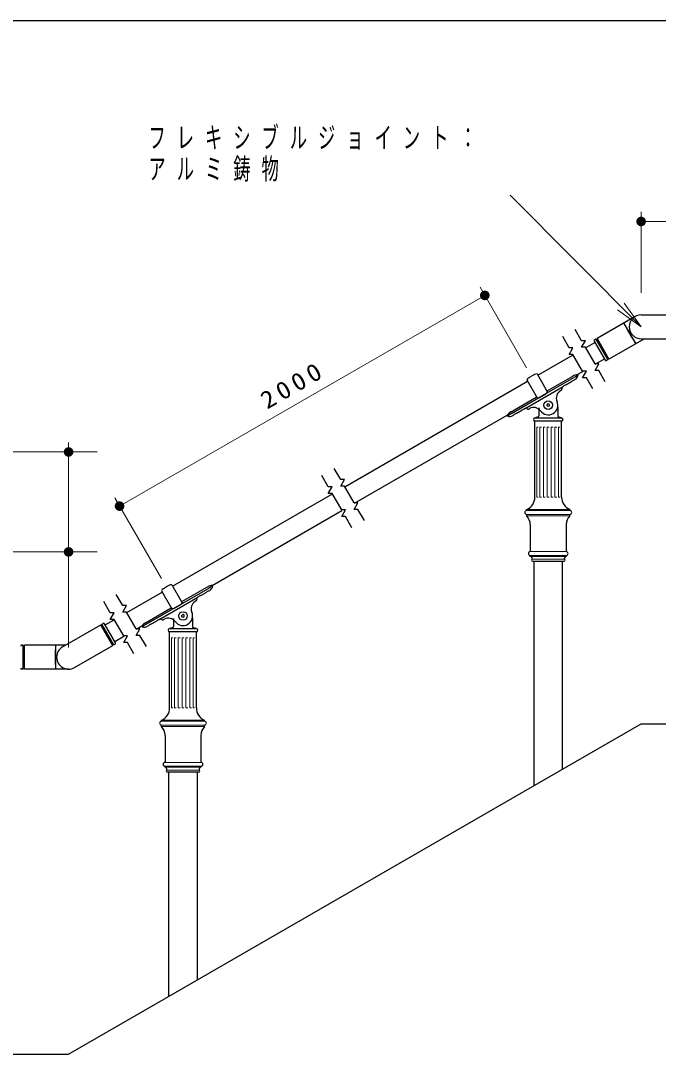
# Model space of a CAD drawing. Units: millimetres on the paper, scale 1:20. Extents: x -365 to 0, y 0 to 257.
# Drawn here: x -129.2 to -62.7, y 149 to 257 of the extents above; entities that cross this region are included whole.
import ezdxf

# ---------------------------------------------------------------- set-up
doc = ezdxf.new("R2010")
doc.units = ezdxf.units.MM
doc.layers.add('1_20', color=3, linetype='Continuous', lineweight=25)
doc.layers.add('NAKAMURA図枠', color=7, linetype='Continuous', lineweight=13)
doc.styles.add('ＭＳ ゴシック', font='')
doc.styles.get('ＭＳ ゴシック').set_extended_font_data('MS Gothic')

# ---------------------------------------------------------------- blocks, each defined once
blk = doc.blocks.new('filled_dot')
at = {"color": 0, "linetype": 'Continuous', "lineweight": -2, "const_width": 1.25}
blk.add_lwpolyline([(-0.625, 0, 1), (0.625, 0, 1)], format="xyb", close=True, dxfattribs=at)
blk = doc.blocks.new('open_arrow')
at = {"color": 0, "linetype": 'Continuous', "lineweight": -2}
blk.add_lwpolyline([(7.5, 1.25), (0, 0), (7.5, -1.25)], dxfattribs=at)

msp = doc.modelspace()

# ---------------------------------------------------------------- linework, layer by layer
at = {"layer": '1_20', "color": 7, "lineweight": 13}
for p, q in [((-64.455, 225.017), (-78.146, 238.753)), ((-64.455, 228.567), (-64.455, 237.017)), ((-64.455, 236.017), (-34.455, 236.017)), ((-76.412, 220.727), (-81.28, 229.16)), ((-118.921, 206.273), (-80.78, 228.294)), ((-74.155, 215.519), (-75.551, 215.519)), ((-74.155, 215.469), (-75.551, 215.469)), ((-72.76, 215.169), (-75.551, 215.169)), ((-72.76, 215.519), (-74.155, 215.519)), ((-72.76, 215.469), (-74.155, 215.469)), ((-75.214, 214.519), (-75.362, 214.519)), ((-75.362, 207.219), (-75.362, 214.519)), ((-74.859, 214.519), (-75.038, 214.519)), ((-75.038, 214.519), (-75.038, 207.219)), ((-74.466, 214.519), (-74.661, 214.519)), ((-74.661, 207.219), (-74.661, 214.519)), ((-74.055, 214.519), (-74.255, 214.519)), ((-74.255, 214.519), (-74.255, 207.219)), ((-73.845, 214.519), (-73.65, 214.519)), ((-73.845, 207.219), (-73.845, 214.519)), ((-73.451, 214.519), (-73.273, 214.519)), ((-73.451, 207.219), (-73.451, 214.519)), ((-73.097, 214.519), (-72.949, 214.519)), ((-73.097, 214.519), (-73.097, 207.219)), ((-124.246, 202.497), (-124.246, 212.936)), ((-229.746, 211.936), (-121.246, 211.936)), ((-114.552, 198.706), (-119.421, 207.139)), ((-75.362, 207.219), (-75.214, 207.219)), ((-75.038, 207.219), (-74.859, 207.219)), ((-74.661, 207.219), (-74.466, 207.219)), ((-74.255, 207.219), (-74.055, 207.219)), ((-73.845, 207.219), (-73.65, 207.219)), ((-73.451, 207.219), (-73.273, 207.219)), ((-72.949, 207.219), (-73.097, 207.219)), ((-76.405, 205.919), (-71.905, 205.919)), ((-71.905, 205.819), (-76.405, 205.819)), ((-71.905, 205.419), (-76.405, 205.419)), ((-71.905, 205.269), (-76.405, 205.269)), ((-124.246, 191.497), (-124.246, 202.497)), ((-151.78, 201.497), (-121.246, 201.497)), ((-72.28, 201.519), (-76.03, 201.519)), ((-72.28, 201.119), (-76.03, 201.119)), ((-76.03, 201.019), (-72.28, 201.019)), ((-75.805, 200.719), (-72.505, 200.719)), ((-112.296, 193.499), (-113.691, 193.499)), ((-112.296, 193.449), (-113.691, 193.449)), ((-110.9, 193.499), (-112.296, 193.499)), ((-110.9, 193.449), (-112.296, 193.449)), ((-110.9, 193.149), (-113.691, 193.149)), ((-113.502, 185.199), (-113.502, 192.499)), ((-113.354, 192.499), (-113.502, 192.499)), ((-113.178, 192.499), (-113.178, 185.199)), ((-113, 192.499), (-113.178, 192.499)), ((-112.801, 185.199), (-112.801, 192.499)), ((-112.606, 192.499), (-112.801, 192.499)), ((-112.396, 192.499), (-112.396, 185.199)), ((-112.196, 192.499), (-112.396, 192.499)), ((-111.985, 185.199), (-111.985, 192.499)), ((-111.985, 192.499), (-111.791, 192.499)), ((-111.592, 185.199), (-111.592, 192.499)), ((-111.592, 192.499), (-111.413, 192.499)), ((-111.237, 192.499), (-111.237, 185.199)), ((-111.237, 192.499), (-111.089, 192.499)), ((-113.502, 185.199), (-113.354, 185.199)), ((-113.178, 185.199), (-113, 185.199)), ((-112.801, 185.199), (-112.606, 185.199)), ((-112.396, 185.199), (-112.196, 185.199)), ((-111.985, 185.199), (-111.791, 185.199)), ((-111.592, 185.199), (-111.413, 185.199)), ((-111.089, 185.199), (-111.237, 185.199)), ((-114.546, 183.899), (-110.046, 183.899)), ((-110.046, 183.799), (-114.546, 183.799)), ((-110.046, 183.399), (-114.546, 183.399)), ((-110.046, 183.249), (-114.546, 183.249)), ((-110.421, 179.499), (-114.171, 179.499)), ((-110.421, 179.099), (-114.171, 179.099)), ((-114.171, 178.999), (-110.421, 178.999)), ((-113.946, 178.699), (-110.646, 178.699))]:
    msp.add_line(p, q, dxfattribs=at)
at = {"layer": '1_20'}
for p, q in [((-65.08, 226.1), (-69.064, 223.8)), ((-64.455, 226.267), (-59.855, 226.267)), ((-64.999, 223.26), (-66.249, 225.425)), ((-69.194, 223.725), (-69.324, 223.65)), ((-69.194, 223.725), (-67.944, 221.56)), ((-69.064, 223.8), (-67.814, 221.635)), ((-64.12, 223.767), (-67.814, 221.635)), ((-64.455, 223.767), (-59.855, 223.767)), ((-70.249, 222.827), (-69.285, 223.383)), ((-69.36, 223.513), (-68.21, 221.521)), ((-75.239, 219.946), (-71.548, 222.077)), ((-69.249, 221.095), (-68.285, 221.651)), ((-67.944, 221.56), (-68.074, 221.485)), ((-71.123, 220.013), (-70.548, 220.345)), ((-95.398, 208.307), (-76.322, 219.321)), ((-76.403, 219.462), (-75.314, 217.576)), ((-76.232, 219.665), (-75.912, 219.861)), ((-75.582, 220.04), (-75.912, 219.861)), ((-75.32, 220.087), (-74.232, 218.201)), ((-74.739, 217.829), (-71.491, 219.704)), ((-74.263, 218.32), (-71.585, 219.866)), ((-72.307, 218.954), (-71.733, 219.286)), ((-71.441, 219.454), (-71.37, 219.495)), ((-71.044, 219.929), (-71.089, 220.009)), ((-76.637, 216.454), (-72.599, 218.786)), ((-74.272, 218.286), (-74.229, 218.211)), ((-74.245, 218.193), (-74.232, 218.201)), ((-72.776, 218.395), (-72.878, 218.336)), ((-72.746, 218.628), (-72.727, 218.495)), ((-78.088, 216.111), (-75.402, 217.662)), ((-77.986, 215.954), (-74.739, 217.829)), ((-75.367, 217.653), (-75.325, 217.579)), ((-75.314, 217.576), (-75.301, 217.584)), ((-75.065, 217.644), (-74.415, 218.019)), ((-77.503, 215.954), (-76.929, 216.286)), ((-76.427, 216.503), (-76.321, 216.42)), ((-76.21, 216.412), (-76.107, 216.471)), ((-75.155, 216.551), (-75.155, 215.72)), ((-75.155, 216.421), (-75.155, 215.72)), ((-74.155, 216.963), (-74.28, 216.891)), ((-74.28, 216.747), (-74.28, 216.891)), ((-74.155, 216.675), (-74.28, 216.747)), ((-74.03, 216.891), (-74.155, 216.963)), ((-74.03, 216.747), (-74.155, 216.675)), ((-74.03, 216.747), (-74.03, 216.891)), ((-73.155, 216.619), (-73.155, 215.72)), ((-73.155, 216.619), (-73.155, 215.72)), ((-94.398, 206.575), (-78.438, 215.79)), ((-78.405, 215.679), (-78.451, 215.759)), ((-77.866, 215.745), (-77.795, 215.786)), ((-75.551, 215.519), (-75.551, 215.469)), ((-74.155, 215.169), (-75.551, 215.169)), ((-75.551, 207.219), (-75.551, 215.169)), ((-72.76, 215.169), (-74.155, 215.169)), ((-72.76, 215.519), (-72.76, 215.469)), ((-72.76, 207.219), (-72.76, 215.169)), ((-113.379, 197.926), (-96.697, 207.557)), ((-109.263, 197.993), (-95.697, 205.825)), ((-76.405, 205.819), (-76.405, 205.919)), ((-76.405, 205.269), (-76.405, 205.419)), ((-71.905, 205.819), (-71.905, 205.919)), ((-71.905, 205.269), (-71.905, 205.419)), ((-76.03, 204.346), (-76.03, 201.519)), ((-72.28, 204.346), (-72.28, 201.519)), ((-76.03, 201.019), (-76.03, 201.119)), ((-72.28, 201.019), (-72.28, 201.119)), ((-75.805, 200.519), (-72.505, 200.519)), ((-75.655, 200.519), (-75.655, 177.051)), ((-72.655, 178.783), (-72.655, 200.519)), ((-114.372, 197.644), (-114.052, 197.84)), ((-113.722, 198.019), (-114.052, 197.84)), ((-113.461, 198.066), (-112.372, 196.181)), ((-112.879, 195.809), (-109.632, 197.684)), ((-112.403, 196.299), (-109.725, 197.846)), ((-109.184, 197.909), (-109.23, 197.988)), ((-118.174, 195.158), (-114.462, 197.301)), ((-114.777, 194.434), (-110.739, 196.765)), ((-114.543, 197.441), (-113.455, 195.556)), ((-110.887, 196.608), (-110.867, 196.475)), ((-110.447, 196.934), (-109.873, 197.265)), ((-109.581, 197.434), (-109.511, 197.475)), ((-116.229, 194.091), (-113.542, 195.642)), ((-116.127, 193.934), (-112.879, 195.809)), ((-113.508, 195.633), (-113.465, 195.559)), ((-113.455, 195.556), (-113.441, 195.564)), ((-113.205, 195.624), (-112.556, 195.999)), ((-112.412, 196.265), (-112.369, 196.191)), ((-112.386, 196.173), (-112.372, 196.181)), ((-110.916, 196.374), (-111.019, 196.315)), ((-120.416, 193.863), (-119.473, 194.408)), ((-114.567, 194.483), (-114.462, 194.4)), ((-114.35, 194.392), (-114.248, 194.451)), ((-113.296, 194.531), (-113.296, 193.699)), ((-112.296, 194.943), (-112.421, 194.871)), ((-112.421, 194.726), (-112.421, 194.871)), ((-112.296, 194.654), (-112.421, 194.726)), ((-112.171, 194.871), (-112.296, 194.943)), ((-112.171, 194.726), (-112.296, 194.654)), ((-112.171, 194.726), (-112.171, 194.871)), ((-111.296, 194.599), (-111.296, 193.699)), ((-111.296, 194.599), (-111.296, 193.699)), ((-124.871, 191.58), (-120.887, 193.88)), ((-119.637, 191.715), (-120.887, 193.88)), ((-120.757, 193.955), (-120.627, 194.03)), ((-119.507, 191.79), (-120.757, 193.955)), ((-119.341, 192.001), (-120.491, 193.993)), ((-117.174, 193.426), (-116.578, 193.769)), ((-116.545, 193.659), (-116.591, 193.738)), ((-116.006, 193.725), (-115.935, 193.765)), ((-115.644, 193.934), (-115.069, 194.265)), ((-113.691, 193.499), (-113.691, 193.449)), ((-113.296, 194.401), (-113.296, 193.699)), ((-110.9, 193.499), (-110.9, 193.449)), ((-119.416, 192.131), (-118.473, 192.676)), ((-113.691, 185.199), (-113.691, 193.149)), ((-112.296, 193.149), (-113.691, 193.149)), ((-110.9, 193.149), (-112.296, 193.149)), ((-110.9, 185.199), (-110.9, 193.149)), ((-128.996, 191.747), (-129.146, 191.747)), ((-128.996, 189.247), (-128.996, 191.747)), ((-128.846, 189.247), (-128.846, 191.747)), ((-124.581, 191.747), (-128.846, 191.747)), ((-125.596, 191.747), (-125.596, 189.247)), ((-123.621, 189.415), (-119.637, 191.715)), ((-119.507, 191.79), (-119.377, 191.865)), ((-128.996, 189.247), (-129.146, 189.247)), ((-124.246, 189.247), (-128.846, 189.247)), ((-114.546, 183.799), (-114.546, 183.899)), ((-110.046, 183.799), (-110.046, 183.899)), ((-114.546, 183.249), (-114.546, 183.399)), ((-110.046, 183.249), (-110.046, 183.399)), ((-73.075, 178.541), (-64.455, 183.517)), ((-64.455, 183.517), (-24.96, 183.517)), ((-114.171, 182.326), (-114.171, 179.499)), ((-110.421, 182.326), (-110.421, 179.499)), ((-114.171, 178.999), (-114.171, 179.099)), ((-113.946, 178.499), (-110.646, 178.499)), ((-113.796, 178.499), (-113.796, 155.031)), ((-112.165, 155.972), (-73.075, 178.541)), ((-110.796, 156.763), (-110.796, 178.499)), ((-110.421, 178.999), (-110.421, 179.099)), ((-124.246, 148.997), (-112.165, 155.972)), ((-356.557, 148.997), (-124.246, 148.997))]:
    msp.add_line(p, q, dxfattribs=at)
for points in [[(-68.198, 219.275), (-68.874, 220.445), (-69.274, 220.445), (-68.874, 221.138), (-69.274, 221.138), (-70.274, 222.87), (-70.674, 222.87), (-70.274, 223.563), (-70.674, 223.563), (-71.349, 224.733)], [(-69.497, 218.525), (-70.173, 219.695), (-70.573, 219.695), (-70.173, 220.388), (-70.573, 220.388), (-71.573, 222.12), (-71.973, 222.12), (-71.573, 222.813), (-71.973, 222.813), (-72.648, 223.983)], [(-93.352, 204.763), (-94.028, 205.933), (-94.428, 205.933), (-94.028, 206.626), (-94.428, 206.626), (-95.428, 208.358), (-95.828, 208.358), (-95.428, 209.051), (-95.828, 209.051), (-96.504, 210.221)], [(-94.651, 204.013), (-95.327, 205.183), (-95.727, 205.183), (-95.327, 205.876), (-95.727, 205.876), (-96.727, 207.608), (-97.127, 207.608), (-96.727, 208.301), (-97.127, 208.301), (-97.803, 209.471)], [(-116.118, 191.597), (-116.793, 192.767), (-117.193, 192.767), (-116.793, 193.46), (-117.193, 193.46), (-118.193, 195.192), (-118.593, 195.192), (-118.193, 195.885), (-118.593, 195.885), (-119.269, 197.055)], [(-117.417, 190.847), (-118.092, 192.017), (-118.492, 192.017), (-118.092, 192.71), (-118.492, 192.71), (-119.492, 194.442), (-119.892, 194.442), (-119.492, 195.135), (-119.892, 195.135), (-120.568, 196.305)]]:
    msp.add_lwpolyline(points, dxfattribs=at)
for centre in [(-74.155, 216.819), (-112.296, 194.799)]:
    msp.add_circle(centre, 0.45, dxfattribs=at)
for centre, radius, start, end in [((-64.455, 225.017), 1.25, 90, 270), ((-55.325, 230.289), 11.959, 204, 216), ((-69.274, 223.563), 0.1, 120, 210), ((-69.129, 223.762), 0.075, 210, 30), ((-68.124, 221.571), 0.1, 210, 300), ((-67.879, 221.597), 0.075, 30, 210), ((-75.792, 219.12), 0.7, 128.89234, 150.77855), ((-75.33, 219.387), 0.7, 89.22145, 111.10766), ((-70.829, 218.057), 1.526, 113.66623, 126.33377), ((-71.034, 218.886), 1.124, 92.82409, 119.32197), ((-68.864, 215.024), 5.368, 113.95761, 119.30569), ((-71.722, 220.1), 0.7, 300.1917, 345.85928), ((-74.677, 218.445), 0.5, 301.58648, 331.84923), ((-74.25, 218.298), 0.025, 120, 210), ((-74.236, 218.208), 0.0075, 300, 30), ((-72.441, 217.578), 0.875, 120, 203.8768), ((-72.826, 218.481), 0.1, 300, 8.19859), ((-72.647, 218.642), 0.1, 120, 188.19859), ((-71.695, 217.557), 1.526, 113.66623, 126.33377), ((-75.389, 217.641), 0.025, 30, 120), ((-75.318, 217.583), 0.0075, 210, 300), ((-75.303, 218.084), 0.5, 268.15077, 298.41352), ((-74.155, 216.819), 1, 300, 23.8768), ((-77.506, 215.149), 1.124, 120.67803, 147.17591), ((-76.025, 215.057), 1.526, 113.66623, 126.33377), ((-76.488, 216.424), 0.1, 51.80141, 120), ((-76.26, 216.499), 0.1, 231.80141, 300), ((-75.67, 215.713), 0.875, 36.1232, 120), ((-74.155, 216.819), 1, 216.1232, 300), ((-74.155, 216.619), 1, 0, 5.73917), ((-75.246, 211.339), 5.368, 120.69431, 126.04239), ((-78.213, 216.352), 0.7, 254.14072, 299.8083), ((-76.891, 214.557), 1.526, 113.66623, 126.33377), ((-75.551, 215.319), 0.15, 90, 270), ((-74.155, 209.101), 6.568, 99.85693, 102.26889), ((-75.305, 215.72), 0.15, 279.85693, 0), ((-73.005, 215.72), 0.15, 180, 260.14307), ((-74.155, 209.101), 6.568, 77.73111, 80.14307), ((-72.76, 215.319), 0.15, 270, 90), ((-76.951, 207.208), 1.4, 292.93686, 0.43755), ((-71.36, 207.208), 1.4, 179.56245, 247.06314), ((-76.405, 205.619), 0.2, 90, 270), ((-77.43, 204.315), 1.4, 1.29396, 42.95511), ((-70.881, 204.315), 1.4, 137.04489, 178.70604), ((-71.905, 205.619), 0.2, 270, 90), ((-76.03, 201.319), 0.2, 90, 270), ((-76.154, 200.692), 0.35, 4.47753, 69.26226), ((-72.156, 200.692), 0.35, 110.73774, 175.52247), ((-72.28, 201.319), 0.2, 270, 90), ((-75.805, 200.619), 0.1, 90, 270), ((-72.505, 200.619), 0.1, 270, 90), ((-113.47, 197.366), 0.7, 89.22145, 111.10766), ((-109.174, 196.866), 1.124, 92.82409, 119.32197), ((-107.004, 193.003), 5.368, 113.95761, 119.30569), ((-109.863, 198.08), 0.7, 300.1917, 345.85928), ((-113.932, 197.1), 0.7, 128.89234, 150.77855), ((-110.788, 196.622), 0.1, 120, 188.19859), ((-109.835, 195.536), 1.526, 113.66623, 126.33377), ((-108.969, 196.036), 1.526, 113.66623, 126.33377), ((-113.529, 195.62), 0.025, 30, 120), ((-113.458, 195.562), 0.0075, 210, 300), ((-113.443, 196.064), 0.5, 268.15077, 298.41352), ((-112.818, 196.425), 0.5, 301.58648, 331.84923), ((-112.39, 196.278), 0.025, 120, 210), ((-112.39, 196.278), 0.025, 120, 210), ((-112.376, 196.187), 0.0075, 300, 30), ((-110.581, 195.557), 0.875, 120, 203.8768), ((-110.966, 196.461), 0.1, 300, 8.19859), ((-114.165, 193.036), 1.526, 113.66623, 126.33377), ((-114.629, 194.404), 0.1, 51.80141, 120), ((-113.81, 193.693), 0.875, 36.1232, 120), ((-112.296, 194.799), 1, 300, 23.8768), ((-120.822, 193.917), 0.075, 210, 30), ((-120.577, 193.943), 0.1, 30, 120), ((-115.647, 193.129), 1.124, 120.67803, 147.17591), ((-113.387, 189.318), 5.368, 120.69431, 126.04239), ((-116.354, 194.332), 0.7, 254.14072, 299.8083), ((-115.031, 192.536), 1.526, 113.66623, 126.33377), ((-114.4, 194.479), 0.1, 231.80141, 300), ((-113.691, 193.299), 0.15, 90, 270), ((-112.296, 187.081), 6.568, 99.85693, 102.26889), ((-113.446, 193.699), 0.15, 279.85693, 0), ((-112.296, 194.799), 1, 216.1232, 300), ((-111.146, 193.699), 0.15, 180, 260.14307), ((-112.296, 187.081), 6.568, 77.73111, 80.14307), ((-110.9, 193.299), 0.15, 270, 90), ((-129.146, 191.647), 0.1, 90, 180), ((-128.921, 191.747), 0.075, 180, 0), ((-113.703, 190.497), 11.959, 174, 186), ((-124.246, 190.497), 1.25, 120, 300), ((-119.572, 191.752), 0.075, 30, 210), ((-119.427, 191.951), 0.1, 300, 30), ((-129.146, 189.347), 0.1, 180, 270), ((-128.921, 189.247), 0.075, 0, 180), ((-115.091, 185.188), 1.4, 292.93686, 0.43755), ((-109.5, 185.188), 1.4, 179.56245, 247.06314), ((-114.546, 183.599), 0.2, 90, 270), ((-110.046, 183.599), 0.2, 270, 90), ((-115.57, 182.295), 1.4, 1.29396, 42.95511), ((-109.021, 182.295), 1.4, 137.04489, 178.70604), ((-114.171, 179.299), 0.2, 90, 270), ((-110.421, 179.299), 0.2, 270, 90), ((-114.295, 178.671), 0.35, 4.47753, 69.26226), ((-113.946, 178.599), 0.1, 90, 270), ((-110.297, 178.671), 0.35, 110.73774, 175.52247), ((-110.646, 178.599), 0.1, 270, 90)]:
    msp.add_arc(centre, radius, start, end, dxfattribs=at)
at = {"layer": 'NAKAMURA図枠', "color": 20, "lineweight": 25}
msp.add_line((0, 257), (-365, 257), dxfattribs=at)

# ---------------------------------------------------------------- block references
at = {"layer": '1_20', "color": 7, "lineweight": 13, "xscale": 0.4, "yscale": 0.4}
for p in [(-64.455, 236.017), (-124.246, 211.936), (-124.246, 201.497)]:
    msp.add_blockref('filled_dot', p, dxfattribs=at)
for name, p, rotation in [('filled_dot', (-80.78, 228.294), 210), ('open_arrow', (-64.455, 225.017), 134.9), ('filled_dot', (-118.921, 206.273), 30)]:
    msp.add_blockref(name, p, dxfattribs=dict(at, rotation=rotation))

# ---------------------------------------------------------------- texts
at = {"layer": '1_20', "color": 7, "char_height": 2.199, "attachment_point": 4, "style": 'ＭＳ ゴシック'}
for s, insert in [('\\T1.64;\\W0.6;フレキシブルジョイント：', (-115.899, 244.703)), ('\\T1.64;\\W0.6;アルミ鋳物', (-115.899, 241.403))]:
    msp.add_mtext(s, dxfattribs=dict(at, insert=insert))
at = {"layer": '1_20', "color": 7, "insert": (-100.351, 218.15), "char_height": 1.833, "attachment_point": 8, "rotation": 30, "style": 'ＭＳ ゴシック'}
msp.add_mtext('\\T1.33;\\W1.1;2000', dxfattribs=at)

doc.saveas('drawing.dxf')
